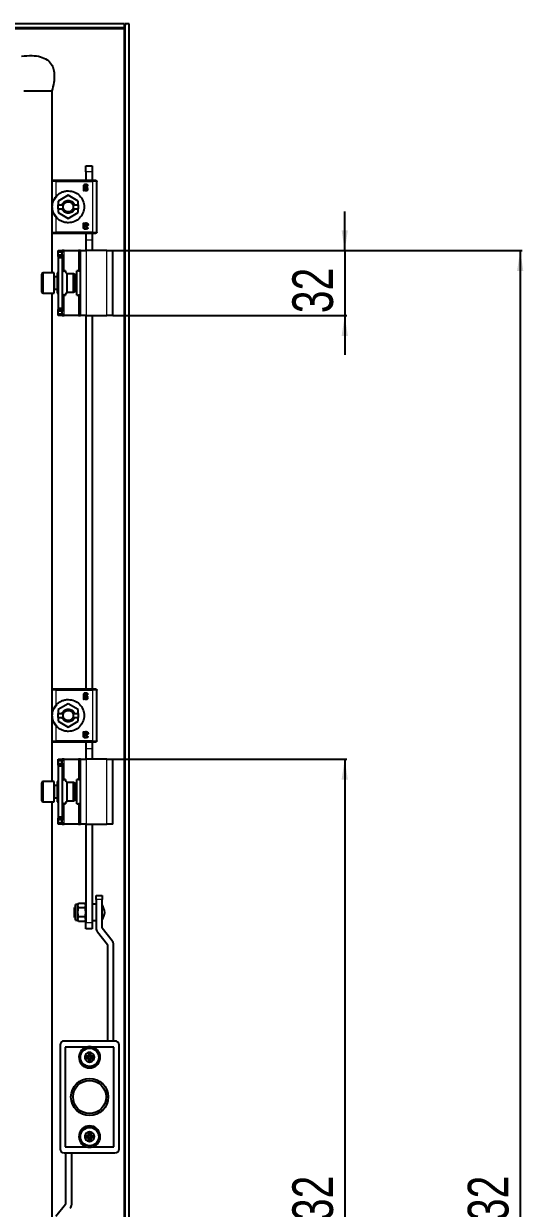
# Model space of a CAD drawing. Header units: millimetres. Extents: x -882 to 1974, y -616 to 978.
# Drawn here: x 1728 to 1974, y 199 to 781 of the extents above; entities that cross this region are included whole.
import ezdxf

# ---------------------------------------------------------------- set-up
doc = ezdxf.new("R2010")
doc.units = ezdxf.units.MM
doc.layers.add('FORMAT', color=7, linetype='Continuous')
doc.styles.add('SLDTEXTSTYLE0', font='TXT', dxfattribs={"width": 0.75})
doc.dimstyles.new('SLDDIMSTYLE0', dxfattribs={"dimtxt": 20, "dimasz": 10, "dimexe": 0, "dimexo": 0.0625, "dimgap": 5, "dimtad": 2, "dimdec": 1, "dimrnd": 1e-09, "dimzin": 12, "dimdsep": 46, "dimtxsty": 'SLDTEXTSTYLE0', "dimsah": 1, "dimcen": 0.09, "dimadec": 0, "dimazin": 3, "dimtfac": 1, "dimtofl": 0, "dimtmove": 0, "dimatfit": 3, "dimfxl": 0, "dimfrac": 2, "dimtolj": 1, "dimtzin": 12, "dimarcsym": 0})
doc.dimstyles.new('SLDDIMSTYLE1', dxfattribs={"dimtxt": 20, "dimasz": 10, "dimexe": 0, "dimexo": 0.0625, "dimgap": 5, "dimtad": 2, "dimdec": 1, "dimrnd": 1e-09, "dimzin": 12, "dimdsep": 46, "dimtxsty": 'SLDTEXTSTYLE0', "dimsah": 1, "dimcen": 0.09, "dimadec": 0, "dimazin": 3, "dimtfac": 1, "dimtmove": 0, "dimatfit": 0, "dimfxl": 0, "dimfrac": 2, "dimtolj": 1, "dimtzin": 12, "dimarcsym": 0})

# ---------------------------------------------------------------- blocks, each defined once
blk = doc.blocks.new('_D_8')
at = {"layer": 'FORMAT'}
for p, q in [((1771.88, 669.32), (1973.19, 669.32)), ((1972.19, 669.32), (1972.19, -262.68)), ((1771.88, -262.68), (1973.19, -262.68))]:
    blk.add_line(p, q, dxfattribs=at)
for points in [[(1972.19, 669.32), (1970.65, 659.32), (1973.73, 659.32)], [(1972.19, -262.68), (1973.73, -252.68), (1970.65, -252.68)]]:
    blk.add_solid(points, dxfattribs=at)
at = {"layer": 'FORMAT', "insert": (1946.41, 181.15), "char_height": 20, "attachment_point": 1, "rotation": 90, "style": 'SLDTEXTSTYLE0'}
blk.add_mtext('932', dxfattribs=at)
blk = doc.blocks.new('_D_9')
at = {"layer": 'FORMAT'}
for p, q in [((1885.88, 669.32), (1885.88, 688.55)), ((1771.88, 669.32), (1886.88, 669.32)), ((1885.88, 669.32), (1885.88, 637.32)), ((1771.88, 637.32), (1886.88, 637.32)), ((1885.88, 637.32), (1885.88, 618.09))]:
    blk.add_line(p, q, dxfattribs=at)
for points in [[(1885.88, 669.32), (1887.42, 679.32), (1884.34, 679.32)], [(1885.88, 637.32), (1884.34, 627.32), (1887.42, 627.32)]]:
    blk.add_solid(points, dxfattribs=at)
at = {"layer": 'FORMAT', "insert": (1860.1, 638.54), "char_height": 20, "attachment_point": 1, "rotation": 90, "style": 'SLDTEXTSTYLE0'}
blk.add_mtext('32', dxfattribs=at)
blk = doc.blocks.new('_D_11')
at = {"layer": 'FORMAT'}
for p, q in [((1771.88, 419.32), (1886.88, 419.32)), ((1885.88, 419.32), (1885.88, -12.68)), ((1771.88, -12.68), (1886.88, -12.68))]:
    blk.add_line(p, q, dxfattribs=at)
for points in [[(1885.88, 419.32), (1884.34, 409.32), (1887.42, 409.32)], [(1885.88, -12.68), (1887.42, -2.68), (1884.34, -2.68)]]:
    blk.add_solid(points, dxfattribs=at)
at = {"layer": 'FORMAT', "insert": (1860.1, 181.15), "char_height": 20, "attachment_point": 1, "rotation": 90, "style": 'SLDTEXTSTYLE0'}
blk.add_mtext('432', dxfattribs=at)

msp = doc.modelspace()

# ---------------------------------------------------------------- linework, layer by layer
at = {"color": 7, "linetype": 'Continuous', "lineweight": 25}
for p, q in [((1777.57, 780.82), (788.17, 780.82)), ((1777.57, 778.82), (1777.57, 780.82)), ((1779.87, 780.82), (1777.87, 780.82)), ((1777.87, -374.18), (1777.87, 780.82)), ((1779.87, -374.18), (1779.87, 780.82)), ((1777.57, 778.82), (788.17, 778.82)), ((1777.48, 778.82), (1777.27, 778.22)), ((1741.87, 747.82), (1741.87, 703.49)), ((1758.57, 711.02), (1761.57, 711.02)), ((1758.57, 708.02), (1758.57, 711.02)), ((1761.57, 711.02), (1761.57, 708.02)), ((1758.57, 708.02), (1758.57, 703.82)), ((1761.57, 708.02), (1761.57, 703.82)), ((1741.87, 703.32), (1741.87, 678.32)), ((1761.87, 703.82), (1743.87, 703.82)), ((1757.31, 700.77), (1757.31, 698.91)), ((1757.77, 698.91), (1757.77, 699.19)), ((1757.84, 700.52), (1757.84, 700.74)), ((1758.22, 700.52), (1757.84, 700.52)), ((1757.84, 700.17), (1758.27, 700.17)), ((1757.84, 699.58), (1757.84, 700.17)), ((1762.47, 703.82), (1762.22, 703.82)), ((1763.87, 678.32), (1763.87, 703.32)), ((1742.7, 693.94), (1744.21, 696.2)), ((1749.87, 696.53), (1744.92, 693.67)), ((1744.92, 693.67), (1744.92, 691.82)), ((1754.82, 693.67), (1749.87, 696.53)), ((1754.82, 691.82), (1754.82, 693.67)), ((1744.21, 685.43), (1742.7, 687.69)), ((1744.92, 691.82), (1746.89, 691.82)), ((1744.92, 689.82), (1744.92, 691.82)), ((1744.92, 689.82), (1744.92, 687.96)), ((1744.92, 689.82), (1746.89, 689.82)), ((1744.92, 687.96), (1749.87, 685.1)), ((1747.58, 691.82), (1746.89, 691.82)), ((1746.89, 689.82), (1747.58, 689.82)), ((1749.87, 685.1), (1754.82, 687.96)), ((1752.86, 691.82), (1752.16, 691.82)), ((1752.16, 689.82), (1752.86, 689.82)), ((1752.86, 691.82), (1754.82, 691.82)), ((1752.86, 689.82), (1754.82, 689.82)), ((1754.82, 691.82), (1754.82, 689.82)), ((1754.82, 687.96), (1754.82, 689.82)), ((1757.31, 680.86), (1757.31, 682.72)), ((1757.77, 682.72), (1757.77, 682.44)), ((1757.84, 681.46), (1757.84, 682.05)), ((1758.27, 681.46), (1757.84, 681.46)), ((1741.87, 678.14), (1741.87, 658.32)), ((1743.87, 677.82), (1761.87, 677.82)), ((1758.22, 681.11), (1757.84, 681.11)), ((1757.84, 681.11), (1757.84, 680.89)), ((1758.57, 677.91), (1758.57, 674.52)), ((1761.57, 677.91), (1761.57, 674.52)), ((1762.22, 677.82), (1762.47, 677.82)), ((1758.57, 674.52), (1758.57, 669.32)), ((1761.57, 674.52), (1761.57, 669.32)), ((1744.87, 668.32), (1744.87, 669.32)), ((1744.87, 669.32), (1746.87, 669.32)), ((1744.87, 667.32), (1744.87, 668.32)), ((1744.87, 666.32), (1744.87, 667.32)), ((1746.87, 666.32), (1744.87, 666.32)), ((1744.87, 666.32), (1744.87, 665.82)), ((1746.87, 665.82), (1744.87, 665.82)), ((1744.87, 665.82), (1744.87, 640.82)), ((1746.87, 669.32), (1746.87, 668.32)), ((1747.87, 669.32), (1746.87, 669.32)), ((1746.87, 667.32), (1746.87, 668.32)), ((1746.87, 667.32), (1746.87, 666.32)), ((1746.87, 666.32), (1746.87, 665.82)), ((1746.87, 665.82), (1746.87, 640.82)), ((1747.87, 669.32), (1754.87, 669.32)), ((1755.87, 669.32), (1754.87, 669.32)), ((1755.87, 669.32), (1758.87, 669.32)), ((1755.87, 637.32), (1755.87, 669.32)), ((1768.87, 669.32), (1758.87, 669.32)), ((1768.87, 669.32), (1771.87, 669.32)), ((1771.87, 637.32), (1771.87, 669.32)), ((1742.87, 658.32), (1737.47, 658.32)), ((1742.87, 650.76), (1742.87, 658.32)), ((1744.87, 658.32), (1744.37, 658.32)), ((1744.37, 658.32), (1744.37, 657.11)), ((1746.87, 659.32), (1747.87, 659.32)), ((1748.57, 659.32), (1747.87, 659.32)), ((1748.57, 659.32), (1748.57, 658.87)), ((1754.17, 647.32), (1754.17, 659.32)), ((1754.87, 659.32), (1754.17, 659.32)), ((1754.87, 659.32), (1755.87, 659.32)), ((1736.87, 651.07), (1736.87, 657.72)), ((1744.37, 656.32), (1743.12, 656.32)), ((1744.37, 657.11), (1744.37, 648.32)), ((1752.51, 657.82), (1749.37, 657.82)), ((1749.37, 648.82), (1749.37, 657.82)), ((1753.37, 657.32), (1752.51, 657.82)), ((1752.51, 648.82), (1752.51, 657.82)), ((1753.37, 649.32), (1753.37, 657.32)), ((1736.87, 648.92), (1736.87, 651.07)), ((1737.47, 648.32), (1742.87, 648.32)), ((1741.87, 648.32), (1741.87, 453.49)), ((1742.87, 648.32), (1742.87, 650.76)), ((1743.12, 650.32), (1744.37, 650.32)), ((1744.37, 648.32), (1744.87, 648.32)), ((1747.87, 647.32), (1746.87, 647.32)), ((1747.87, 647.32), (1748.57, 647.32)), ((1748.57, 647.77), (1748.57, 647.32)), ((1749.37, 648.82), (1752.51, 648.82)), ((1752.51, 648.82), (1753.37, 649.32)), ((1754.17, 647.32), (1754.87, 647.32)), ((1755.87, 647.32), (1754.87, 647.32)), ((1746.87, 640.82), (1744.87, 640.82)), ((1744.87, 640.82), (1744.87, 640.32)), ((1746.87, 640.82), (1746.87, 640.32)), ((1744.87, 639.32), (1744.87, 640.32)), ((1744.87, 640.32), (1746.87, 640.32)), ((1744.87, 638.32), (1744.87, 639.32)), ((1744.87, 637.32), (1744.87, 638.32)), ((1746.87, 637.32), (1744.87, 637.32)), ((1746.87, 640.32), (1746.87, 639.32)), ((1746.87, 638.32), (1746.87, 639.32)), ((1746.87, 638.32), (1746.87, 637.32)), ((1746.87, 637.32), (1747.87, 637.32)), ((1754.87, 637.32), (1747.87, 637.32)), ((1754.87, 637.32), (1755.87, 637.32)), ((1758.87, 637.32), (1755.87, 637.32)), ((1758.57, 637.32), (1758.57, 453.82)), ((1758.87, 637.32), (1768.87, 637.32)), ((1761.57, 637.32), (1761.57, 453.82)), ((1771.87, 637.32), (1768.87, 637.32)), ((1741.87, 453.32), (1741.87, 428.32)), ((1761.87, 453.82), (1743.87, 453.82)), ((1757.31, 450.77), (1757.31, 448.91)), ((1757.77, 448.91), (1757.77, 449.19)), ((1757.84, 450.52), (1757.84, 450.74)), ((1758.22, 450.52), (1757.84, 450.52)), ((1757.84, 450.17), (1758.27, 450.17)), ((1757.84, 449.58), (1757.84, 450.17)), ((1762.47, 453.82), (1762.22, 453.82)), ((1763.87, 428.32), (1763.87, 453.32)), ((1742.7, 443.94), (1744.21, 446.2)), ((1749.87, 446.53), (1744.92, 443.67)), ((1744.92, 443.67), (1744.92, 441.82)), ((1754.82, 443.67), (1749.87, 446.53)), ((1754.82, 441.82), (1754.82, 443.67)), ((1744.21, 435.43), (1742.7, 437.69)), ((1744.92, 441.82), (1746.89, 441.82)), ((1744.92, 439.82), (1744.92, 441.82)), ((1744.92, 439.82), (1744.92, 437.96)), ((1744.92, 439.82), (1746.89, 439.82)), ((1744.92, 437.96), (1749.87, 435.1)), ((1747.58, 441.82), (1746.89, 441.82)), ((1746.89, 439.82), (1747.58, 439.82)), ((1749.87, 435.1), (1754.82, 437.96)), ((1752.86, 441.82), (1752.16, 441.82)), ((1752.16, 439.82), (1752.86, 439.82)), ((1752.86, 441.82), (1754.82, 441.82)), ((1752.86, 439.82), (1754.82, 439.82)), ((1754.82, 441.82), (1754.82, 439.82)), ((1754.82, 437.96), (1754.82, 439.82)), ((1757.31, 430.86), (1757.31, 432.72)), ((1757.77, 432.72), (1757.77, 432.44)), ((1757.84, 431.46), (1757.84, 432.05)), ((1758.27, 431.46), (1757.84, 431.46)), ((1758.22, 431.11), (1757.84, 431.11)), ((1757.84, 431.11), (1757.84, 430.89)), ((1741.87, 428.14), (1741.87, 408.32)), ((1743.87, 427.82), (1761.87, 427.82)), ((1758.57, 427.91), (1758.57, 424.52)), ((1761.57, 427.91), (1761.57, 424.52)), ((1762.22, 427.82), (1762.47, 427.82)), ((1744.87, 418.32), (1744.87, 419.32)), ((1744.87, 419.32), (1746.87, 419.32)), ((1746.87, 419.32), (1746.87, 418.32)), ((1747.87, 419.32), (1746.87, 419.32)), ((1747.87, 419.32), (1754.87, 419.32)), ((1755.87, 419.32), (1754.87, 419.32)), ((1755.87, 419.32), (1758.87, 419.32)), ((1755.87, 387.32), (1755.87, 419.32)), ((1758.57, 424.52), (1758.57, 419.32)), ((1768.87, 419.32), (1758.87, 419.32)), ((1761.57, 424.52), (1761.57, 419.32)), ((1768.87, 419.32), (1771.87, 419.32)), ((1771.87, 387.32), (1771.87, 419.32)), ((1744.87, 417.32), (1744.87, 418.32)), ((1744.87, 416.32), (1744.87, 417.32)), ((1746.87, 416.32), (1744.87, 416.32)), ((1744.87, 416.32), (1744.87, 415.82)), ((1746.87, 415.82), (1744.87, 415.82)), ((1744.87, 415.82), (1744.87, 390.82)), ((1746.87, 417.32), (1746.87, 418.32)), ((1746.87, 417.32), (1746.87, 416.32)), ((1746.87, 416.32), (1746.87, 415.82)), ((1746.87, 415.82), (1746.87, 390.82)), ((1736.87, 401.07), (1736.87, 407.72)), ((1742.87, 408.32), (1737.47, 408.32)), ((1742.87, 400.76), (1742.87, 408.32)), ((1744.87, 408.32), (1744.37, 408.32)), ((1744.37, 408.32), (1744.37, 407.11)), ((1746.87, 409.32), (1747.87, 409.32)), ((1748.57, 409.32), (1747.87, 409.32)), ((1748.57, 409.32), (1748.57, 408.87)), ((1752.51, 407.82), (1749.37, 407.82)), ((1749.37, 398.82), (1749.37, 407.82)), ((1753.37, 407.32), (1752.51, 407.82)), ((1752.51, 398.82), (1752.51, 407.82)), ((1754.17, 397.32), (1754.17, 409.32)), ((1754.87, 409.32), (1754.17, 409.32)), ((1754.87, 409.32), (1755.87, 409.32)), ((1744.37, 406.32), (1743.12, 406.32)), ((1744.37, 407.11), (1744.37, 398.32)), ((1753.37, 399.32), (1753.37, 407.32)), ((1736.87, 398.92), (1736.87, 401.07)), ((1737.47, 398.32), (1742.87, 398.32)), ((1741.87, 398.32), (1741.87, 8.32)), ((1742.87, 398.32), (1742.87, 400.76)), ((1743.12, 400.32), (1744.37, 400.32)), ((1744.37, 398.32), (1744.87, 398.32)), ((1747.87, 397.32), (1746.87, 397.32)), ((1747.87, 397.32), (1748.57, 397.32)), ((1748.57, 397.77), (1748.57, 397.32)), ((1749.37, 398.82), (1752.51, 398.82)), ((1752.51, 398.82), (1753.37, 399.32)), ((1754.17, 397.32), (1754.87, 397.32)), ((1755.87, 397.32), (1754.87, 397.32)), ((1746.87, 390.82), (1744.87, 390.82)), ((1744.87, 390.82), (1744.87, 390.32)), ((1744.87, 389.32), (1744.87, 390.32)), ((1744.87, 390.32), (1746.87, 390.32)), ((1746.87, 390.82), (1746.87, 390.32)), ((1746.87, 390.32), (1746.87, 389.32)), ((1744.87, 388.32), (1744.87, 389.32)), ((1744.87, 387.32), (1744.87, 388.32)), ((1746.87, 387.32), (1744.87, 387.32)), ((1746.87, 388.32), (1746.87, 389.32)), ((1746.87, 388.32), (1746.87, 387.32)), ((1746.87, 387.32), (1747.87, 387.32)), ((1754.87, 387.32), (1747.87, 387.32)), ((1754.87, 387.32), (1755.87, 387.32)), ((1758.87, 387.32), (1755.87, 387.32)), ((1758.57, 387.32), (1758.57, 339.02)), ((1758.87, 387.32), (1768.87, 387.32)), ((1761.57, 387.32), (1761.57, 339.02)), ((1771.87, 387.32), (1768.87, 387.32)), ((1763.57, 352.32), (1766.57, 352.32)), ((1763.57, 350.32), (1763.57, 352.32)), ((1763.57, 350.32), (1763.57, 336.39)), ((1766.57, 352.32), (1766.57, 350.32)), ((1766.57, 336.39), (1766.57, 350.32)), ((1753.37, 346.97), (1752.87, 346.47)), ((1752.87, 341.57), (1752.87, 346.47)), ((1754.57, 347.87), (1753.37, 347.87)), ((1753.37, 344.02), (1753.37, 347.87)), ((1753.37, 340.17), (1753.37, 344.02)), ((1754.92, 348.47), (1754.57, 347.87)), ((1754.57, 344.02), (1754.57, 347.87)), ((1754.57, 340.17), (1754.57, 344.02)), ((1758.03, 348.47), (1754.92, 348.47)), ((1758.03, 346.24), (1754.92, 346.24)), ((1758.37, 347.87), (1758.03, 348.47)), ((1758.37, 347.87), (1758.37, 340.17)), ((1758.57, 346.97), (1758.37, 346.97)), ((1763.57, 348.02), (1761.57, 348.02)), ((1752.87, 341.57), (1753.37, 341.07)), ((1753.37, 340.17), (1754.57, 340.17)), ((1754.57, 340.17), (1754.92, 339.57)), ((1758.03, 341.79), (1754.92, 341.79)), ((1758.03, 339.57), (1754.92, 339.57)), ((1758.03, 339.57), (1758.37, 340.17)), ((1758.37, 341.07), (1758.57, 341.07)), ((1758.57, 336.02), (1758.57, 339.02)), ((1761.57, 340.02), (1763.57, 340.02)), ((1761.57, 339.02), (1761.57, 336.02)), ((1761.57, 336.02), (1758.57, 336.02)), ((1764.26, 334.4), (1769.13, 328.23)), ((1771.49, 330.09), (1766.62, 336.26)), ((1769.17, 328.11), (1769.17, 280.82)), ((1772.17, 280.82), (1772.17, 328.11)), ((1772.87, 280.82), (1747.87, 280.82)), ((1745.87, 278.82), (1745.87, 227.82)), ((1748.37, 277.82), (1748.37, 228.82)), ((1758.77, 277.82), (1748.37, 277.82)), ((1759.77, 275.09), (1759.77, 273.52)), ((1760.21, 274.72), (1759.77, 275.09)), ((1760.21, 274.72), (1760.21, 273.52)), ((1760.54, 274.72), (1760.97, 275.09)), ((1760.54, 273.52), (1760.54, 274.72)), ((1760.97, 273.52), (1760.97, 275.09)), ((1772.37, 277.82), (1761.97, 277.82)), ((1772.37, 228.82), (1772.37, 277.82)), ((1774.87, 227.82), (1774.87, 278.82)), ((1759.67, 273.42), (1758.1, 273.42)), ((1758.47, 272.98), (1758.1, 273.42)), ((1758.47, 272.65), (1758.1, 272.22)), ((1758.1, 272.22), (1759.67, 272.22)), ((1759.67, 272.98), (1758.47, 272.98)), ((1758.47, 272.65), (1759.67, 272.65)), ((1759.77, 272.12), (1759.77, 270.54)), ((1760.21, 270.91), (1759.77, 270.54)), ((1760.21, 272.12), (1760.21, 270.91)), ((1760.54, 270.91), (1760.54, 272.12)), ((1760.54, 270.91), (1760.97, 270.54)), ((1760.97, 270.54), (1760.97, 272.12)), ((1762.65, 273.42), (1761.07, 273.42)), ((1762.28, 272.98), (1761.07, 272.98)), ((1761.07, 272.65), (1762.28, 272.65)), ((1761.07, 272.22), (1762.65, 272.22)), ((1762.28, 272.98), (1762.65, 273.42)), ((1762.28, 272.65), (1762.65, 272.22)), ((1758.47, 233.98), (1758.1, 234.42)), ((1758.1, 234.42), (1759.67, 234.42)), ((1758.47, 233.65), (1758.1, 233.22)), ((1759.67, 233.22), (1758.1, 233.22)), ((1758.47, 233.98), (1759.67, 233.98)), ((1759.67, 233.65), (1758.47, 233.65)), ((1759.77, 234.52), (1759.77, 236.09)), ((1760.21, 235.72), (1759.77, 236.09)), ((1759.77, 231.54), (1759.77, 233.12)), ((1760.21, 234.52), (1760.21, 235.72)), ((1760.21, 231.91), (1760.21, 233.12)), ((1760.54, 235.72), (1760.97, 236.09)), ((1760.54, 235.72), (1760.54, 234.52)), ((1760.54, 233.12), (1760.54, 231.91)), ((1760.97, 236.09), (1760.97, 234.52)), ((1760.97, 233.12), (1760.97, 231.54)), ((1761.07, 234.42), (1762.65, 234.42)), ((1761.07, 233.98), (1762.28, 233.98)), ((1762.28, 233.65), (1761.07, 233.65)), ((1762.65, 233.22), (1761.07, 233.22)), ((1762.28, 233.98), (1762.65, 234.42)), ((1762.28, 233.65), (1762.65, 233.22)), ((1748.37, 228.82), (1758.77, 228.82)), ((1760.21, 231.91), (1759.77, 231.54)), ((1760.54, 231.91), (1760.97, 231.54)), ((1761.97, 228.82), (1772.37, 228.82)), ((1747.87, 225.82), (1772.87, 225.82)), ((1748.57, 225.82), (1748.57, 200.59)), ((1751.57, 200.59), (1751.57, 225.82)), ((1748.53, 200.46), (1743.77, 194.49))]:
    msp.add_line(p, q, dxfattribs=at)
at = {"color": 8, "linetype": 'Continuous', "lineweight": 18}
for p, q in [((1681.92, 778.22), (1777.27, 778.22)), ((1777.27, 778.22), (1777.27, -371.58)), ((1761.57, 708.02), (1758.57, 708.02)), ((1743.87, 695.88), (1743.87, 703.32)), ((1743.87, 703.32), (1761.87, 703.32)), ((1761.87, 703.32), (1761.87, 678.32)), ((1749.87, 688.32), (1749.87, 687.67)), ((1743.87, 678.32), (1743.87, 685.76)), ((1761.87, 678.32), (1743.87, 678.32)), ((1758.57, 674.52), (1761.57, 674.52)), ((1746.87, 668.32), (1744.87, 668.32)), ((1744.87, 667.32), (1746.87, 667.32)), ((1747.87, 659.32), (1747.87, 669.32)), ((1754.87, 669.32), (1754.87, 659.32)), ((1758.87, 637.32), (1758.87, 669.32)), ((1768.87, 637.32), (1768.87, 669.32)), ((1737.47, 658.32), (1737.47, 650.76)), ((1743.12, 656.32), (1743.12, 650.32)), ((1737.47, 650.76), (1737.47, 648.32)), ((1747.87, 637.32), (1747.87, 647.32)), ((1754.87, 647.32), (1754.87, 637.32)), ((1746.87, 639.32), (1744.87, 639.32)), ((1744.87, 638.32), (1746.87, 638.32)), ((1743.87, 445.88), (1743.87, 453.32)), ((1743.87, 453.32), (1761.87, 453.32)), ((1761.87, 453.32), (1761.87, 428.32)), ((1749.87, 438.32), (1749.87, 437.67)), ((1743.87, 428.32), (1743.87, 435.76)), ((1761.87, 428.32), (1743.87, 428.32)), ((1747.87, 409.32), (1747.87, 419.32)), ((1754.87, 419.32), (1754.87, 409.32)), ((1758.57, 424.52), (1761.57, 424.52)), ((1758.87, 387.32), (1758.87, 419.32)), ((1768.87, 387.32), (1768.87, 419.32)), ((1746.87, 418.32), (1744.87, 418.32)), ((1744.87, 417.32), (1746.87, 417.32)), ((1737.47, 408.32), (1737.47, 400.76)), ((1743.12, 406.32), (1743.12, 400.32)), ((1737.47, 400.76), (1737.47, 398.32)), ((1747.87, 387.32), (1747.87, 397.32)), ((1754.87, 397.32), (1754.87, 387.32)), ((1746.87, 389.32), (1744.87, 389.32)), ((1744.87, 388.32), (1746.87, 388.32)), ((1766.57, 350.32), (1763.57, 350.32)), ((1758.57, 339.02), (1761.57, 339.02)), ((1759.67, 272.98), (1759.67, 273.42)), ((1759.67, 272.65), (1759.67, 272.22)), ((1760.21, 273.52), (1759.77, 273.52)), ((1760.21, 272.12), (1759.77, 272.12)), ((1760.54, 273.52), (1760.97, 273.52)), ((1760.54, 272.12), (1760.97, 272.12)), ((1761.07, 272.98), (1761.07, 273.42)), ((1761.07, 272.65), (1761.07, 272.22)), ((1759.67, 233.98), (1759.67, 234.42)), ((1759.67, 233.65), (1759.67, 233.22)), ((1760.21, 234.52), (1759.77, 234.52)), ((1760.21, 233.12), (1759.77, 233.12)), ((1760.54, 234.52), (1760.97, 234.52)), ((1760.54, 233.12), (1760.97, 233.12)), ((1761.07, 233.98), (1761.07, 234.42)), ((1761.07, 233.65), (1761.07, 233.22))]:
    msp.add_line(p, q, dxfattribs=at)
at = {"color": 7, "linetype": 'Continuous', "lineweight": 25}
for centre, radius in [((1760.37, 272.82), 4.5), ((1760.37, 253.32), 9.15), ((1760.37, 253.32), 8.15), ((1760.37, 233.82), 4.5)]:
    msp.add_circle(centre, radius, dxfattribs=at)
for centre, radius, start, end in [((1737.47, 657.72), 0.6, 90, 180), ((1743.12, 656.57), 0.25, 180, 270), ((1737.47, 648.92), 0.6, 180, 270), ((1743.12, 650.07), 0.25, 90, 180), ((1737.47, 407.72), 0.6, 90, 180), ((1743.12, 406.57), 0.25, 180, 270), ((1737.47, 398.92), 0.6, 180, 270), ((1743.12, 400.07), 0.25, 90, 180), ((1759.93, 343.06), 8, 6.88194, 33.87093), ((1759.93, 344.98), 8, 326.12907, 353.11806), ((1766.77, 336.39), 3.2, 180, 218.26399), ((1766.77, 336.39), 0.2, 180, 218.26399), ((1768.97, 328.11), 0.2, 0, 38.26399), ((1768.97, 328.11), 3.2, 0, 38.26399), ((1747.87, 278.82), 2, 90, 180), ((1772.87, 278.82), 2, 0, 90), ((1760.37, 272.82), 5.25, 107.75279, 72.24721), ((1760.37, 272.82), 2.35, 104.7925, 165.2075), ((1760.37, 272.82), 5.25, 72.24721, 107.75279), ((1760.37, 272.82), 2.35, 75.2075, 104.7925), ((1760.37, 272.82), 1.91, 85.10562, 94.89438), ((1760.37, 272.82), 2.35, 14.7925, 75.2075), ((1760.37, 272.82), 2.35, 165.2075, 194.7925), ((1760.37, 272.82), 2.35, 194.7925, 255.2075), ((1760.37, 272.82), 1.91, 175.10562, 184.89438), ((1759.67, 273.52), 0.1, 270, 0), ((1759.67, 273.52), 0.537, 270, 0), ((1759.67, 272.12), 0.537, 0, 90), ((1759.67, 272.12), 0.1, 0, 90), ((1760.37, 272.82), 2.35, 255.2075, 284.7925), ((1760.37, 272.82), 1.91, 265.10562, 274.89438), ((1761.07, 273.52), 0.537, 180, 270), ((1761.07, 272.12), 0.537, 90, 180), ((1761.07, 273.52), 0.1, 180, 270), ((1760.37, 272.82), 2.35, 284.7925, 345.2075), ((1761.07, 272.12), 0.1, 90, 180), ((1760.37, 272.82), 1.91, 355.10562, 4.89438), ((1760.37, 272.82), 2.35, 345.2075, 14.7925), ((1760.37, 233.82), 5.25, 287.75279, 252.24721), ((1760.37, 233.82), 2.35, 165.2075, 194.7925), ((1760.37, 233.82), 2.35, 104.7925, 165.2075), ((1760.37, 233.82), 2.35, 194.7925, 255.2075), ((1760.37, 233.82), 1.91, 175.10562, 184.89438), ((1759.67, 234.52), 0.1, 270, 0), ((1759.67, 234.52), 0.537, 270, 0), ((1759.67, 233.12), 0.537, 0, 90), ((1759.67, 233.12), 0.1, 0, 90), ((1760.37, 233.82), 2.35, 75.2075, 104.7925), ((1760.37, 233.82), 1.91, 85.10562, 94.89438), ((1761.07, 234.52), 0.537, 180, 270), ((1761.07, 233.12), 0.537, 90, 180), ((1760.37, 233.82), 2.35, 14.7925, 75.2075), ((1761.07, 234.52), 0.1, 180, 270), ((1760.37, 233.82), 2.35, 284.7925, 345.2075), ((1761.07, 233.12), 0.1, 90, 180), ((1760.37, 233.82), 1.91, 355.10562, 4.89438), ((1760.37, 233.82), 2.35, 345.2075, 14.7925), ((1747.87, 227.82), 2, 180, 270), ((1760.37, 233.82), 5.25, 252.24721, 287.75279), ((1760.37, 233.82), 2.35, 255.2075, 284.7925), ((1760.37, 233.82), 1.91, 265.10562, 274.89438), ((1772.87, 227.82), 2, 270, 0), ((1748.37, 200.59), 0.2, 321.4416, 0), ((1748.37, 200.59), 3.2, 321.4416, 0)]:
    msp.add_arc(centre, radius, start, end, dxfattribs=at)
for points, knots in [([(1777.87, 780.82), (1777.85, 780.44), (1777.81, 779.86), (1777.63, 779.29), (1777.57, 779.1)], [0, 0, 0, 0, 0.662931, 1, 1, 1, 1]), ([(1777.27, 778.22), (1777.32, 778.37), (1777.37, 778.53), (1777.47, 778.75), (1777.52, 778.82), (1777.57, 778.82)], [0, 0, 0, 0, 0.5, 0.5, 1, 1, 1, 1]), ([(1726.87, 764.82), (1728.6, 764.98), (1731.74, 765.29), (1736.07, 764.77), (1739.5, 763.35), (1741.71, 761.03), (1742.8, 758.26), (1743.12, 755.21), (1742.82, 751.65), (1742.21, 749.16), (1741.87, 747.82)], [0, 0, 0, 0, 0.176713, 0.320911, 0.440308, 0.54837, 0.6374, 0.738878, 0.858543, 1, 1, 1, 1]), ([(1727.99, 747.82), (1728.02, 747.82), (1728.1, 747.82), (1728.56, 747.82), (1728.85, 747.82)], [0, 0, 0, 0, 0.350861, 1, 1, 1, 1]), ([(1758.43, 701.82), (1758.28, 701.81), (1758.05, 701.8), (1757.77, 701.71), (1757.59, 701.59), (1757.45, 701.42), (1757.33, 701.15), (1757.32, 700.92), (1757.31, 700.77)], [0, 0, 0, 0, 0.250089, 0.382495, 0.500259, 0.622163, 0.750133, 1, 1, 1, 1]), ([(1757.31, 698.91), (1757.32, 698.9), (1757.32, 698.88), (1757.33, 698.86), (1757.36, 698.84), (1757.43, 698.82), (1757.5, 698.82), (1757.54, 698.82)], [0, 0, 0, 0, 0.124881, 0.183376, 0.250934, 0.500336, 1, 1, 1, 1]), ([(1757.54, 698.82), (1757.59, 698.82), (1757.66, 698.82), (1757.73, 698.84), (1757.76, 698.86), (1757.77, 698.88), (1757.77, 698.9), (1757.77, 698.91)], [0, 0, 0, 0, 0.4997175, 0.7494373, 0.8105874, 0.8750778, 1, 1, 1, 1]), ([(1757.77, 699.19), (1757.9, 699.07), (1758.08, 698.9), (1758.36, 698.79), (1758.52, 698.76), (1758.61, 698.76), (1758.65, 698.76)], [0, 0, 0, 0, 0.499113, 0.749325, 0.874665, 1, 1, 1, 1]), ([(1757.84, 700.74), (1757.85, 700.83), (1757.85, 700.97), (1757.91, 701.14), (1757.99, 701.25), (1758.09, 701.33), (1758.22, 701.38), (1758.35, 701.4), (1758.44, 701.4), (1758.48, 701.41)], [0, 0, 0, 0, 0.250023, 0.382539, 0.499802, 0.620838, 0.749652, 0.874777, 1, 1, 1, 1]), ([(1758.57, 699.17), (1758.49, 699.18), (1758.35, 699.19), (1758.09, 699.32), (1757.94, 699.48), (1757.84, 699.58)], [0, 0, 0, 0, 0.249939, 0.499864, 1, 1, 1, 1]), ([(1759.61, 699.6), (1759.6, 699.68), (1759.59, 699.84), (1759.5, 700.05), (1759.34, 700.23), (1759.08, 700.4), (1758.69, 700.51), (1758.38, 700.52), (1758.22, 700.52)], [0, 0, 0, 0, 0.125049, 0.249886, 0.370856, 0.49982, 0.749609, 1, 1, 1, 1]), ([(1758.27, 700.17), (1758.37, 700.17), (1758.56, 700.16), (1758.78, 700.1), (1758.93, 700.01), (1759.02, 699.9), (1759.07, 699.78), (1759.08, 699.69), (1759.08, 699.64)], [0, 0, 0, 0, 0.279652, 0.500248, 0.629485, 0.750186, 0.875763, 1, 1, 1, 1]), ([(1759.49, 701.32), (1759.49, 701.38), (1759.49, 701.46), (1759.42, 701.55), (1759.29, 701.64), (1758.96, 701.77), (1758.64, 701.8), (1758.43, 701.82)], [0, 0, 0, 0, 0.1246927, 0.1871822, 0.2497734, 0.5000394, 1, 1, 1, 1]), ([(1758.48, 701.41), (1758.64, 701.39), (1758.88, 701.36), (1759.14, 701.24), (1759.26, 701.16), (1759.33, 701.12), (1759.37, 701.11), (1759.39, 701.11)], [0, 0, 0, 0, 0.4987, 0.749508, 0.874949, 0.946783, 1, 1, 1, 1]), ([(1759.08, 699.64), (1759.07, 699.57), (1759.07, 699.48), (1759, 699.36), (1758.94, 699.29), (1758.85, 699.23), (1758.76, 699.19), (1758.66, 699.17), (1758.6, 699.17), (1758.57, 699.17)], [0, 0, 0, 0, 0.249168, 0.373635, 0.49939, 0.619394, 0.749656, 0.87477, 1, 1, 1, 1]), ([(1758.65, 698.76), (1758.77, 698.77), (1758.95, 698.78), (1759.18, 698.86), (1759.33, 698.96), (1759.46, 699.09), (1759.58, 699.3), (1759.6, 699.48), (1759.61, 699.6)], [0, 0, 0, 0, 0.25007, 0.379181, 0.500499, 0.62417, 0.750842, 1, 1, 1, 1]), ([(1759.39, 701.11), (1759.4, 701.11), (1759.42, 701.11), (1759.43, 701.12), (1759.45, 701.14), (1759.47, 701.16), (1759.48, 701.2), (1759.49, 701.24), (1759.49, 701.29), (1759.49, 701.31), (1759.49, 701.32)], [0, 0, 0, 0, 0.128825, 0.180169, 0.243397, 0.36986, 0.499864, 0.749649, 0.843476, 1, 1, 1, 1]), ([(1743.87, 685.76), (1743.59, 686.13), (1743.02, 686.89), (1742.46, 688.14), (1742.11, 689.41), (1741.98, 690.82), (1742.11, 692.22), (1742.46, 693.5), (1743.02, 694.75), (1743.59, 695.5), (1743.87, 695.88)], [0, 0, 0, 0, 0.125762, 0.25037, 0.375307, 0.500139, 0.62481, 0.749763, 0.874888, 1, 1, 1, 1]), ([(1757.31, 682.72), (1757.32, 682.74), (1757.32, 682.75), (1757.33, 682.77), (1757.36, 682.79), (1757.43, 682.82), (1757.5, 682.82), (1757.54, 682.82)], [0, 0, 0, 0, 0.124884, 0.186377, 0.250914, 0.500322, 1, 1, 1, 1]), ([(1757.54, 682.82), (1757.59, 682.82), (1757.65, 682.82), (1757.72, 682.8), (1757.74, 682.79), (1757.76, 682.77), (1757.77, 682.75), (1757.77, 682.74), (1757.77, 682.72)], [0, 0, 0, 0, 0.4991618, 0.6442419, 0.7496985, 0.8136051, 0.8752168, 1, 1, 1, 1]), ([(1757.77, 682.44), (1757.9, 682.56), (1758.08, 682.73), (1758.4, 682.86), (1758.57, 682.87), (1758.65, 682.88)], [0, 0, 0, 0, 0.499364, 0.749701, 1, 1, 1, 1]), ([(1757.84, 682.05), (1757.94, 682.16), (1758.09, 682.31), (1758.32, 682.43), (1758.46, 682.46), (1758.53, 682.46), (1758.57, 682.46)], [0, 0, 0, 0, 0.499765, 0.749504, 0.874771, 1, 1, 1, 1]), ([(1759.61, 682.03), (1759.61, 681.99), (1759.61, 681.91), (1759.58, 681.76), (1759.5, 681.58), (1759.34, 681.4), (1759.08, 681.23), (1758.69, 681.13), (1758.38, 681.12), (1758.22, 681.11)], [0, 0, 0, 0, 0.062637, 0.125278, 0.250072, 0.374841, 0.499994, 0.749696, 1, 1, 1, 1]), ([(1759.08, 681.99), (1759.08, 681.95), (1759.07, 681.86), (1759.02, 681.73), (1758.93, 681.63), (1758.78, 681.54), (1758.56, 681.47), (1758.37, 681.47), (1758.27, 681.46)], [0, 0, 0, 0, 0.124446, 0.249795, 0.37, 0.499734, 0.719932, 1, 1, 1, 1]), ([(1758.57, 682.46), (1758.63, 682.46), (1758.73, 682.45), (1758.85, 682.4), (1758.94, 682.35), (1759, 682.28), (1759.05, 682.19), (1759.08, 682.09), (1759.08, 682.03), (1759.08, 681.99)], [0, 0, 0, 0, 0.249623, 0.37714, 0.499734, 0.62273, 0.749812, 0.874876, 1, 1, 1, 1]), ([(1758.65, 682.88), (1758.77, 682.87), (1758.95, 682.86), (1759.18, 682.77), (1759.33, 682.67), (1759.46, 682.55), (1759.58, 682.34), (1759.6, 682.15), (1759.61, 682.03)], [0, 0, 0, 0, 0.25007, 0.379559, 0.500499, 0.624556, 0.750843, 1, 1, 1, 1]), ([(1758.43, 679.82), (1758.35, 679.82), (1758.21, 679.82), (1757.98, 679.86), (1757.77, 679.93), (1757.59, 680.05), (1757.45, 680.21), (1757.33, 680.49), (1757.32, 680.71), (1757.31, 680.86)], [0, 0, 0, 0, 0.1252554, 0.2504368, 0.3830659, 0.5004929, 0.622629, 0.7502495, 1, 1, 1, 1]), ([(1757.84, 680.89), (1757.84, 680.85), (1757.85, 680.76), (1757.87, 680.62), (1757.91, 680.5), (1757.99, 680.39), (1758.09, 680.31), (1758.26, 680.24), (1758.39, 680.23), (1758.48, 680.23)], [0, 0, 0, 0, 0.125295, 0.250514, 0.383518, 0.50035, 0.621938, 0.750243, 1, 1, 1, 1]), ([(1759.49, 680.31), (1759.49, 680.29), (1759.49, 680.23), (1759.48, 680.15), (1759.42, 680.09), (1759.29, 680), (1758.96, 679.87), (1758.64, 679.84), (1758.43, 679.82)], [0, 0, 0, 0, 0.062686, 0.125173, 0.187628, 0.250185, 0.500314, 1, 1, 1, 1]), ([(1758.48, 680.23), (1758.65, 680.24), (1758.95, 680.27), (1759.22, 680.48), (1759.37, 680.52), (1759.39, 680.52)], [0, 0, 0, 0, 0.498852, 0.946609, 1, 1, 1, 1]), ([(1759.39, 680.52), (1759.4, 680.52), (1759.42, 680.52), (1759.43, 680.51), (1759.45, 680.49), (1759.47, 680.47), (1759.49, 680.41), (1759.49, 680.36), (1759.49, 680.31)], [0, 0, 0, 0, 0.13107, 0.182437, 0.243796, 0.371388, 0.500442, 1, 1, 1, 1]), ([(1749.37, 657.82), (1749.2, 657.97), (1748.85, 658.28), (1748.66, 658.85), (1748.29, 659.15), (1747.96, 659.28), (1747.59, 659.24), (1747.25, 659.06), (1747, 658.7), (1746.91, 658.4), (1746.87, 658.25)], [0, 0, 0, 0, 0.185676, 0.371025, 0.466937, 0.562172, 0.656347, 0.751553, 0.873842, 1, 1, 1, 1]), ([(1746.87, 648.38), (1746.91, 648.23), (1747, 647.94), (1747.25, 647.58), (1747.59, 647.39), (1747.96, 647.35), (1748.29, 647.48), (1748.66, 647.79), (1748.85, 648.36), (1749.2, 648.66), (1749.37, 648.82)], [0, 0, 0, 0, 0.126158, 0.248447, 0.343653, 0.437828, 0.533063, 0.628975, 0.814324, 1, 1, 1, 1]), ([(1758.43, 451.82), (1758.28, 451.81), (1758.05, 451.8), (1757.77, 451.71), (1757.59, 451.59), (1757.45, 451.42), (1757.33, 451.15), (1757.32, 450.92), (1757.31, 450.77)], [0, 0, 0, 0, 0.250089, 0.382495, 0.500259, 0.622163, 0.750133, 1, 1, 1, 1]), ([(1757.31, 448.91), (1757.32, 448.9), (1757.32, 448.88), (1757.33, 448.86), (1757.36, 448.84), (1757.43, 448.82), (1757.5, 448.82), (1757.54, 448.82)], [0, 0, 0, 0, 0.124881, 0.183376, 0.250934, 0.500336, 1, 1, 1, 1]), ([(1757.54, 448.82), (1757.59, 448.82), (1757.66, 448.82), (1757.73, 448.84), (1757.76, 448.86), (1757.77, 448.88), (1757.77, 448.9), (1757.77, 448.91)], [0, 0, 0, 0, 0.4997175, 0.7494373, 0.8105874, 0.8750778, 1, 1, 1, 1]), ([(1757.77, 449.19), (1757.9, 449.07), (1758.08, 448.9), (1758.36, 448.79), (1758.52, 448.76), (1758.61, 448.76), (1758.65, 448.76)], [0, 0, 0, 0, 0.499113, 0.749325, 0.874665, 1, 1, 1, 1]), ([(1757.84, 450.74), (1757.85, 450.83), (1757.85, 450.97), (1757.91, 451.14), (1757.99, 451.25), (1758.09, 451.33), (1758.22, 451.38), (1758.35, 451.4), (1758.44, 451.4), (1758.48, 451.41)], [0, 0, 0, 0, 0.250023, 0.382539, 0.499802, 0.620838, 0.749652, 0.874777, 1, 1, 1, 1]), ([(1758.57, 449.17), (1758.49, 449.18), (1758.35, 449.19), (1758.09, 449.32), (1757.94, 449.48), (1757.84, 449.58)], [0, 0, 0, 0, 0.2499389, 0.4998636, 1, 1, 1, 1]), ([(1759.61, 449.6), (1759.6, 449.68), (1759.59, 449.84), (1759.5, 450.05), (1759.34, 450.23), (1759.08, 450.4), (1758.69, 450.51), (1758.38, 450.52), (1758.22, 450.52)], [0, 0, 0, 0, 0.125049, 0.249886, 0.370856, 0.49982, 0.749609, 1, 1, 1, 1]), ([(1758.27, 450.17), (1758.37, 450.17), (1758.56, 450.16), (1758.78, 450.1), (1758.93, 450.01), (1759.02, 449.9), (1759.07, 449.78), (1759.08, 449.69), (1759.08, 449.64)], [0, 0, 0, 0, 0.279652, 0.500248, 0.629485, 0.750186, 0.875763, 1, 1, 1, 1]), ([(1759.49, 451.32), (1759.49, 451.38), (1759.49, 451.46), (1759.42, 451.55), (1759.29, 451.64), (1758.96, 451.77), (1758.64, 451.8), (1758.43, 451.82)], [0, 0, 0, 0, 0.1246927, 0.1871822, 0.2497734, 0.5000394, 1, 1, 1, 1]), ([(1758.48, 451.41), (1758.64, 451.39), (1758.88, 451.36), (1759.14, 451.24), (1759.26, 451.16), (1759.33, 451.12), (1759.37, 451.11), (1759.39, 451.11)], [0, 0, 0, 0, 0.4987, 0.749508, 0.874949, 0.946783, 1, 1, 1, 1]), ([(1759.08, 449.64), (1759.07, 449.57), (1759.07, 449.48), (1759, 449.36), (1758.94, 449.29), (1758.85, 449.23), (1758.76, 449.19), (1758.66, 449.17), (1758.6, 449.17), (1758.57, 449.17)], [0, 0, 0, 0, 0.249168, 0.373635, 0.49939, 0.619394, 0.749656, 0.87477, 1, 1, 1, 1]), ([(1758.65, 448.76), (1758.77, 448.77), (1758.95, 448.78), (1759.18, 448.86), (1759.33, 448.96), (1759.46, 449.09), (1759.58, 449.3), (1759.6, 449.48), (1759.61, 449.6)], [0, 0, 0, 0, 0.25007, 0.379181, 0.500499, 0.62417, 0.750842, 1, 1, 1, 1]), ([(1759.39, 451.11), (1759.4, 451.11), (1759.42, 451.11), (1759.43, 451.12), (1759.45, 451.14), (1759.47, 451.16), (1759.48, 451.2), (1759.49, 451.24), (1759.49, 451.29), (1759.49, 451.31), (1759.49, 451.32)], [0, 0, 0, 0, 0.128825, 0.180169, 0.243397, 0.36986, 0.499864, 0.749649, 0.843476, 1, 1, 1, 1]), ([(1743.87, 435.76), (1743.59, 436.13), (1743.02, 436.89), (1742.46, 438.14), (1742.11, 439.41), (1741.98, 440.82), (1742.11, 442.22), (1742.46, 443.5), (1743.02, 444.75), (1743.59, 445.5), (1743.87, 445.88)], [0, 0, 0, 0, 0.125762, 0.25037, 0.375307, 0.500139, 0.62481, 0.749763, 0.874888, 1, 1, 1, 1]), ([(1757.31, 432.72), (1757.32, 432.74), (1757.32, 432.75), (1757.33, 432.77), (1757.36, 432.79), (1757.43, 432.82), (1757.5, 432.82), (1757.54, 432.82)], [0, 0, 0, 0, 0.124884, 0.186377, 0.250914, 0.500322, 1, 1, 1, 1]), ([(1758.43, 429.82), (1758.35, 429.82), (1758.21, 429.82), (1757.98, 429.86), (1757.77, 429.93), (1757.59, 430.05), (1757.45, 430.21), (1757.33, 430.49), (1757.32, 430.71), (1757.31, 430.86)], [0, 0, 0, 0, 0.125255, 0.250437, 0.383066, 0.500493, 0.622629, 0.75025, 1, 1, 1, 1]), ([(1757.54, 432.82), (1757.59, 432.82), (1757.65, 432.82), (1757.72, 432.8), (1757.74, 432.79), (1757.76, 432.77), (1757.77, 432.75), (1757.77, 432.74), (1757.77, 432.72)], [0, 0, 0, 0, 0.499162, 0.644242, 0.749698, 0.813605, 0.875217, 1, 1, 1, 1]), ([(1757.77, 432.44), (1757.9, 432.56), (1758.08, 432.73), (1758.4, 432.86), (1758.57, 432.87), (1758.65, 432.88)], [0, 0, 0, 0, 0.499364, 0.749701, 1, 1, 1, 1]), ([(1757.84, 432.05), (1757.94, 432.16), (1758.09, 432.31), (1758.32, 432.43), (1758.46, 432.46), (1758.53, 432.46), (1758.57, 432.46)], [0, 0, 0, 0, 0.499765, 0.749504, 0.874771, 1, 1, 1, 1]), ([(1757.84, 430.89), (1757.84, 430.85), (1757.85, 430.76), (1757.87, 430.62), (1757.91, 430.5), (1757.99, 430.39), (1758.09, 430.31), (1758.26, 430.24), (1758.39, 430.23), (1758.48, 430.23)], [0, 0, 0, 0, 0.125295, 0.250514, 0.383518, 0.50035, 0.621938, 0.750243, 1, 1, 1, 1]), ([(1759.61, 432.03), (1759.61, 431.99), (1759.61, 431.91), (1759.58, 431.76), (1759.5, 431.58), (1759.34, 431.4), (1759.08, 431.23), (1758.69, 431.13), (1758.38, 431.12), (1758.22, 431.11)], [0, 0, 0, 0, 0.062637, 0.125278, 0.250072, 0.374841, 0.499994, 0.749696, 1, 1, 1, 1]), ([(1759.08, 431.99), (1759.08, 431.95), (1759.07, 431.86), (1759.02, 431.73), (1758.93, 431.63), (1758.78, 431.54), (1758.56, 431.47), (1758.37, 431.47), (1758.27, 431.46)], [0, 0, 0, 0, 0.124446, 0.249795, 0.37, 0.499734, 0.719932, 1, 1, 1, 1]), ([(1758.57, 432.46), (1758.63, 432.46), (1758.73, 432.45), (1758.85, 432.4), (1758.94, 432.35), (1759, 432.28), (1759.05, 432.19), (1759.08, 432.09), (1759.08, 432.03), (1759.08, 431.99)], [0, 0, 0, 0, 0.2496231, 0.3771401, 0.499734, 0.6227303, 0.7498125, 0.8748762, 1, 1, 1, 1]), ([(1758.65, 432.88), (1758.77, 432.87), (1758.95, 432.86), (1759.18, 432.77), (1759.33, 432.67), (1759.46, 432.55), (1759.58, 432.34), (1759.6, 432.15), (1759.61, 432.03)], [0, 0, 0, 0, 0.25007, 0.379559, 0.500499, 0.624556, 0.750843, 1, 1, 1, 1]), ([(1759.49, 430.31), (1759.49, 430.29), (1759.49, 430.23), (1759.48, 430.15), (1759.42, 430.09), (1759.29, 430), (1758.96, 429.87), (1758.64, 429.84), (1758.43, 429.82)], [0, 0, 0, 0, 0.062686, 0.125173, 0.187628, 0.250185, 0.500314, 1, 1, 1, 1]), ([(1758.48, 430.23), (1758.65, 430.24), (1758.95, 430.27), (1759.22, 430.48), (1759.37, 430.52), (1759.39, 430.52)], [0, 0, 0, 0, 0.498852, 0.946609, 1, 1, 1, 1]), ([(1759.39, 430.52), (1759.4, 430.52), (1759.42, 430.52), (1759.43, 430.51), (1759.45, 430.49), (1759.47, 430.47), (1759.49, 430.41), (1759.49, 430.36), (1759.49, 430.31)], [0, 0, 0, 0, 0.13107, 0.182437, 0.243796, 0.371388, 0.500442, 1, 1, 1, 1]), ([(1749.37, 407.82), (1749.2, 407.97), (1748.85, 408.28), (1748.66, 408.85), (1748.29, 409.15), (1747.96, 409.28), (1747.59, 409.24), (1747.25, 409.06), (1747, 408.7), (1746.91, 408.4), (1746.87, 408.25)], [0, 0, 0, 0, 0.185676, 0.371025, 0.466937, 0.562172, 0.656347, 0.751553, 0.873842, 1, 1, 1, 1]), ([(1746.87, 398.38), (1746.91, 398.23), (1747, 397.94), (1747.25, 397.58), (1747.59, 397.39), (1747.96, 397.35), (1748.29, 397.48), (1748.66, 397.79), (1748.85, 398.36), (1749.2, 398.66), (1749.37, 398.82)], [0, 0, 0, 0, 0.1261582, 0.2484472, 0.3436534, 0.4378284, 0.5330628, 0.6289748, 0.8143244, 1, 1, 1, 1]), ([(1754.92, 346.24), (1754.74, 346.64), (1754.4, 347.38), (1754.76, 348.12), (1754.92, 348.47)], [0, 0, 0, 0, 0.534707, 1, 1, 1, 1]), ([(1754.92, 341.79), (1754.75, 342.55), (1754.4, 344.03), (1754.75, 345.51), (1754.92, 346.24)], [0, 0, 0, 0, 0.508481, 1, 1, 1, 1]), ([(1758.03, 348.47), (1758.21, 348.07), (1758.54, 347.33), (1758.19, 346.59), (1758.03, 346.24)], [0, 0, 0, 0, 0.534707, 1, 1, 1, 1]), ([(1758.03, 346.24), (1758.2, 345.49), (1758.54, 344), (1758.2, 342.52), (1758.03, 341.79)], [0, 0, 0, 0, 0.508481, 1, 1, 1, 1]), ([(1754.92, 339.57), (1754.74, 339.96), (1754.4, 340.71), (1754.76, 341.45), (1754.92, 341.79)], [0, 0, 0, 0, 0.534707, 1, 1, 1, 1]), ([(1758.03, 341.79), (1758.21, 341.39), (1758.54, 340.65), (1758.19, 339.91), (1758.03, 339.57)], [0, 0, 0, 0, 0.534707, 1, 1, 1, 1])]:
    msp.add_open_spline(points, degree=3, knots=knots, dxfattribs=at)
for points in [[(1728.85, 747.82), (1729.18, 747.82), (1729.85, 747.82), (1730.82, 747.82), (1731.3, 747.82)], [(1731.3, 747.82), (1731.87, 747.82), (1732.99, 747.82), (1734.25, 747.82), (1734.87, 747.82)], [(1734.87, 747.82), (1735.5, 747.82), (1736.76, 747.82), (1737.88, 747.82), (1738.44, 747.82)], [(1738.44, 747.82), (1738.93, 747.82), (1739.9, 747.82), (1740.56, 747.82), (1740.9, 747.82)], [(1740.9, 747.82), (1741.18, 747.82), (1741.74, 747.82), (1741.83, 747.82), (1741.87, 747.82)], [(1742.37, 703.82), (1742.31, 703.81), (1742.18, 703.79), (1742.01, 703.68), (1741.9, 703.51), (1741.88, 703.38), (1741.87, 703.32)], [(1743.87, 703.82), (1743.68, 703.82), (1743.28, 703.82), (1742.79, 703.82), (1742.44, 703.82), (1742.4, 703.82), (1742.37, 703.82)], [(1763.37, 703.82), (1763.35, 703.82), (1763.31, 703.82), (1762.96, 703.82), (1762.46, 703.82), (1762.07, 703.82), (1761.87, 703.82)], [(1763.37, 703.82), (1763.44, 703.81), (1763.57, 703.79), (1763.74, 703.68), (1763.85, 703.51), (1763.87, 703.38), (1763.87, 703.32)], [(1743.87, 695.88), (1744.27, 696.29), (1745.06, 697.12), (1746.54, 697.98), (1748.17, 698.56), (1749.3, 698.63), (1749.87, 698.67)], [(1746.89, 691.82), (1747.02, 692.12), (1747.28, 692.72), (1748.01, 693.41), (1748.89, 693.86), (1749.87, 694.02), (1750.86, 693.86), (1751.74, 693.41), (1752.46, 692.72), (1752.73, 692.12), (1752.86, 691.82)], [(1747.58, 691.82), (1747.7, 692.03), (1747.93, 692.46), (1748.49, 692.93), (1749.15, 693.26), (1749.63, 693.3), (1749.87, 693.32)], [(1749.87, 698.67), (1750.9, 698.55), (1752.96, 698.31), (1755.57, 696.5), (1757.31, 693.9), (1757.93, 690.82), (1757.31, 687.73), (1755.57, 685.14), (1752.96, 683.32), (1750.9, 683.08), (1749.87, 682.97)], [(1749.87, 693.32), (1750.11, 693.3), (1750.6, 693.26), (1751.26, 692.93), (1751.82, 692.46), (1752.05, 692.03), (1752.16, 691.82)], [(1749.87, 687.67), (1749.55, 687.7), (1748.89, 687.76), (1748.01, 688.22), (1747.28, 688.91), (1747.02, 689.52), (1746.89, 689.82)], [(1747.58, 689.82), (1747.52, 689.98), (1747.4, 690.3), (1747.36, 690.82), (1747.4, 691.33), (1747.52, 691.66), (1747.58, 691.82)], [(1749.87, 688.32), (1749.63, 688.34), (1749.15, 688.38), (1748.49, 688.7), (1747.93, 689.18), (1747.7, 689.6), (1747.58, 689.82)], [(1752.86, 689.82), (1752.73, 689.52), (1752.46, 688.91), (1751.74, 688.22), (1750.86, 687.76), (1750.2, 687.7), (1749.87, 687.67)], [(1752.16, 689.82), (1752.05, 689.6), (1751.82, 689.18), (1751.26, 688.7), (1750.6, 688.38), (1750.11, 688.34), (1749.87, 688.32)], [(1752.16, 691.82), (1752.22, 691.66), (1752.34, 691.33), (1752.39, 690.82), (1752.34, 690.3), (1752.22, 689.98), (1752.16, 689.82)], [(1749.87, 682.97), (1749.3, 683), (1748.17, 683.07), (1746.54, 683.65), (1745.06, 684.52), (1744.27, 685.34), (1743.87, 685.76)], [(1742.37, 677.82), (1742.31, 677.82), (1742.18, 677.84), (1742.01, 677.96), (1741.9, 678.12), (1741.88, 678.25), (1741.87, 678.32)], [(1742.37, 677.82), (1742.4, 677.82), (1742.44, 677.82), (1742.79, 677.82), (1743.28, 677.82), (1743.68, 677.82), (1743.87, 677.82)], [(1761.87, 677.82), (1762.07, 677.82), (1762.46, 677.82), (1762.96, 677.82), (1763.31, 677.82), (1763.35, 677.82), (1763.37, 677.82)], [(1763.87, 678.32), (1763.87, 678.25), (1763.85, 678.12), (1763.74, 677.96), (1763.57, 677.84), (1763.44, 677.82), (1763.37, 677.82)], [(1742.37, 453.82), (1742.31, 453.81), (1742.18, 453.79), (1742.01, 453.68), (1741.9, 453.51), (1741.88, 453.38), (1741.87, 453.32)], [(1743.87, 453.82), (1743.68, 453.82), (1743.28, 453.82), (1742.79, 453.82), (1742.44, 453.82), (1742.4, 453.82), (1742.37, 453.82)], [(1743.87, 445.88), (1744.27, 446.29), (1745.06, 447.12), (1746.54, 447.98), (1748.17, 448.56), (1749.3, 448.63), (1749.87, 448.67)], [(1749.87, 448.67), (1750.9, 448.55), (1752.96, 448.31), (1755.57, 446.5), (1757.31, 443.9), (1757.93, 440.82), (1757.31, 437.73), (1755.57, 435.14), (1752.96, 433.32), (1750.9, 433.08), (1749.87, 432.97)], [(1763.37, 453.82), (1763.35, 453.82), (1763.31, 453.82), (1762.96, 453.82), (1762.46, 453.82), (1762.07, 453.82), (1761.87, 453.82)], [(1763.37, 453.82), (1763.44, 453.81), (1763.57, 453.79), (1763.74, 453.68), (1763.85, 453.51), (1763.87, 453.38), (1763.87, 453.32)], [(1746.89, 441.82), (1747.02, 442.12), (1747.28, 442.72), (1748.01, 443.41), (1748.89, 443.86), (1749.87, 444.02), (1750.86, 443.86), (1751.74, 443.41), (1752.46, 442.72), (1752.73, 442.12), (1752.86, 441.82)], [(1747.58, 441.82), (1747.7, 442.03), (1747.93, 442.46), (1748.49, 442.93), (1749.15, 443.26), (1749.63, 443.3), (1749.87, 443.32)], [(1749.87, 443.32), (1750.11, 443.3), (1750.6, 443.26), (1751.26, 442.93), (1751.82, 442.46), (1752.05, 442.03), (1752.16, 441.82)], [(1749.87, 437.67), (1749.55, 437.7), (1748.89, 437.76), (1748.01, 438.22), (1747.28, 438.91), (1747.02, 439.52), (1746.89, 439.82)], [(1747.58, 439.82), (1747.52, 439.98), (1747.4, 440.3), (1747.36, 440.82), (1747.4, 441.33), (1747.52, 441.66), (1747.58, 441.82)], [(1749.87, 438.32), (1749.63, 438.34), (1749.15, 438.38), (1748.49, 438.7), (1747.93, 439.18), (1747.7, 439.6), (1747.58, 439.82)], [(1752.86, 439.82), (1752.73, 439.52), (1752.46, 438.91), (1751.74, 438.22), (1750.86, 437.76), (1750.2, 437.7), (1749.87, 437.67)], [(1752.16, 439.82), (1752.05, 439.6), (1751.82, 439.18), (1751.26, 438.7), (1750.6, 438.38), (1750.11, 438.34), (1749.87, 438.32)], [(1752.16, 441.82), (1752.22, 441.66), (1752.34, 441.33), (1752.39, 440.82), (1752.34, 440.3), (1752.22, 439.98), (1752.16, 439.82)], [(1749.87, 432.97), (1749.3, 433), (1748.17, 433.07), (1746.54, 433.65), (1745.06, 434.52), (1744.27, 435.34), (1743.87, 435.76)], [(1742.37, 427.82), (1742.31, 427.82), (1742.18, 427.84), (1742.01, 427.96), (1741.9, 428.12), (1741.88, 428.25), (1741.87, 428.32)], [(1742.37, 427.82), (1742.4, 427.82), (1742.44, 427.82), (1742.79, 427.82), (1743.28, 427.82), (1743.68, 427.82), (1743.87, 427.82)], [(1761.87, 427.82), (1762.07, 427.82), (1762.46, 427.82), (1762.96, 427.82), (1763.31, 427.82), (1763.35, 427.82), (1763.37, 427.82)], [(1763.87, 428.32), (1763.87, 428.25), (1763.85, 428.12), (1763.74, 427.96), (1763.57, 427.84), (1763.44, 427.82), (1763.37, 427.82)]]:
    msp.add_open_spline(points, degree=3, dxfattribs=at)
at = {"color": 8, "linetype": 'Continuous', "lineweight": 18}
for points in [[(1743.87, 703.32), (1743.61, 703.32), (1743.09, 703.32), (1742.43, 703.32), (1741.96, 703.32), (1741.9, 703.32), (1741.87, 703.32)], [(1743.87, 703.82), (1743.87, 703.81), (1743.87, 703.79), (1743.87, 703.68), (1743.87, 703.51), (1743.87, 703.38), (1743.87, 703.32)], [(1761.87, 703.32), (1761.87, 703.38), (1761.87, 703.51), (1761.87, 703.68), (1761.87, 703.79), (1761.87, 703.81), (1761.87, 703.82)], [(1763.87, 703.32), (1763.84, 703.32), (1763.78, 703.32), (1763.32, 703.32), (1762.66, 703.32), (1762.14, 703.32), (1761.87, 703.32)], [(1741.87, 678.32), (1741.9, 678.32), (1741.96, 678.32), (1742.43, 678.32), (1743.09, 678.32), (1743.61, 678.32), (1743.87, 678.32)], [(1743.87, 678.32), (1743.87, 678.25), (1743.87, 678.12), (1743.87, 677.96), (1743.87, 677.84), (1743.87, 677.82), (1743.87, 677.82)], [(1761.87, 677.82), (1761.87, 677.82), (1761.87, 677.84), (1761.87, 677.96), (1761.87, 678.12), (1761.87, 678.25), (1761.87, 678.32)], [(1761.87, 678.32), (1762.14, 678.32), (1762.66, 678.32), (1763.32, 678.32), (1763.78, 678.32), (1763.84, 678.32), (1763.87, 678.32)], [(1743.87, 453.32), (1743.61, 453.32), (1743.09, 453.32), (1742.43, 453.32), (1741.96, 453.32), (1741.9, 453.32), (1741.87, 453.32)], [(1743.87, 453.82), (1743.87, 453.81), (1743.87, 453.79), (1743.87, 453.68), (1743.87, 453.51), (1743.87, 453.38), (1743.87, 453.32)], [(1761.87, 453.32), (1761.87, 453.38), (1761.87, 453.51), (1761.87, 453.68), (1761.87, 453.79), (1761.87, 453.81), (1761.87, 453.82)], [(1763.87, 453.32), (1763.84, 453.32), (1763.78, 453.32), (1763.32, 453.32), (1762.66, 453.32), (1762.14, 453.32), (1761.87, 453.32)], [(1741.87, 428.32), (1741.9, 428.32), (1741.96, 428.32), (1742.43, 428.32), (1743.09, 428.32), (1743.61, 428.32), (1743.87, 428.32)], [(1743.87, 428.32), (1743.87, 428.25), (1743.87, 428.12), (1743.87, 427.96), (1743.87, 427.84), (1743.87, 427.82), (1743.87, 427.82)], [(1761.87, 427.82), (1761.87, 427.82), (1761.87, 427.84), (1761.87, 427.96), (1761.87, 428.12), (1761.87, 428.25), (1761.87, 428.32)], [(1761.87, 428.32), (1762.14, 428.32), (1762.66, 428.32), (1763.32, 428.32), (1763.78, 428.32), (1763.84, 428.32), (1763.87, 428.32)]]:
    msp.add_open_spline(points, degree=3, dxfattribs=at)

# ---------------------------------------------------------------- dimensions: what is measured, and where the dimension line sits
at = {"layer": 'FORMAT'}
for base, p1, p2, dimstyle, picture, middle in [((1885.88, 637.32), (1771.87, 669.32), (1771.87, 637.32), 'SLDDIMSTYLE1', '_D_9', (1885.88, 653.32)), ((1972.19, -262.68), (1771.87, 669.32), (1771.87, -262.68), 'SLDDIMSTYLE0', '_D_8', (1972.19, 203.32)), ((1885.88, -12.68), (1771.87, 419.32), (1771.87, -12.68), 'SLDDIMSTYLE0', '_D_11', (1885.88, 203.32))]:
    dim = msp.add_linear_dim(base=base, p1=p1, p2=p2, angle=90, dimstyle=dimstyle, dxfattribs=at)
    dim.commit()
    dim.dimension.update_dxf_attribs({"geometry": picture, "text_midpoint": middle, "dimtype": 160})

doc.saveas('drawing.dxf')
